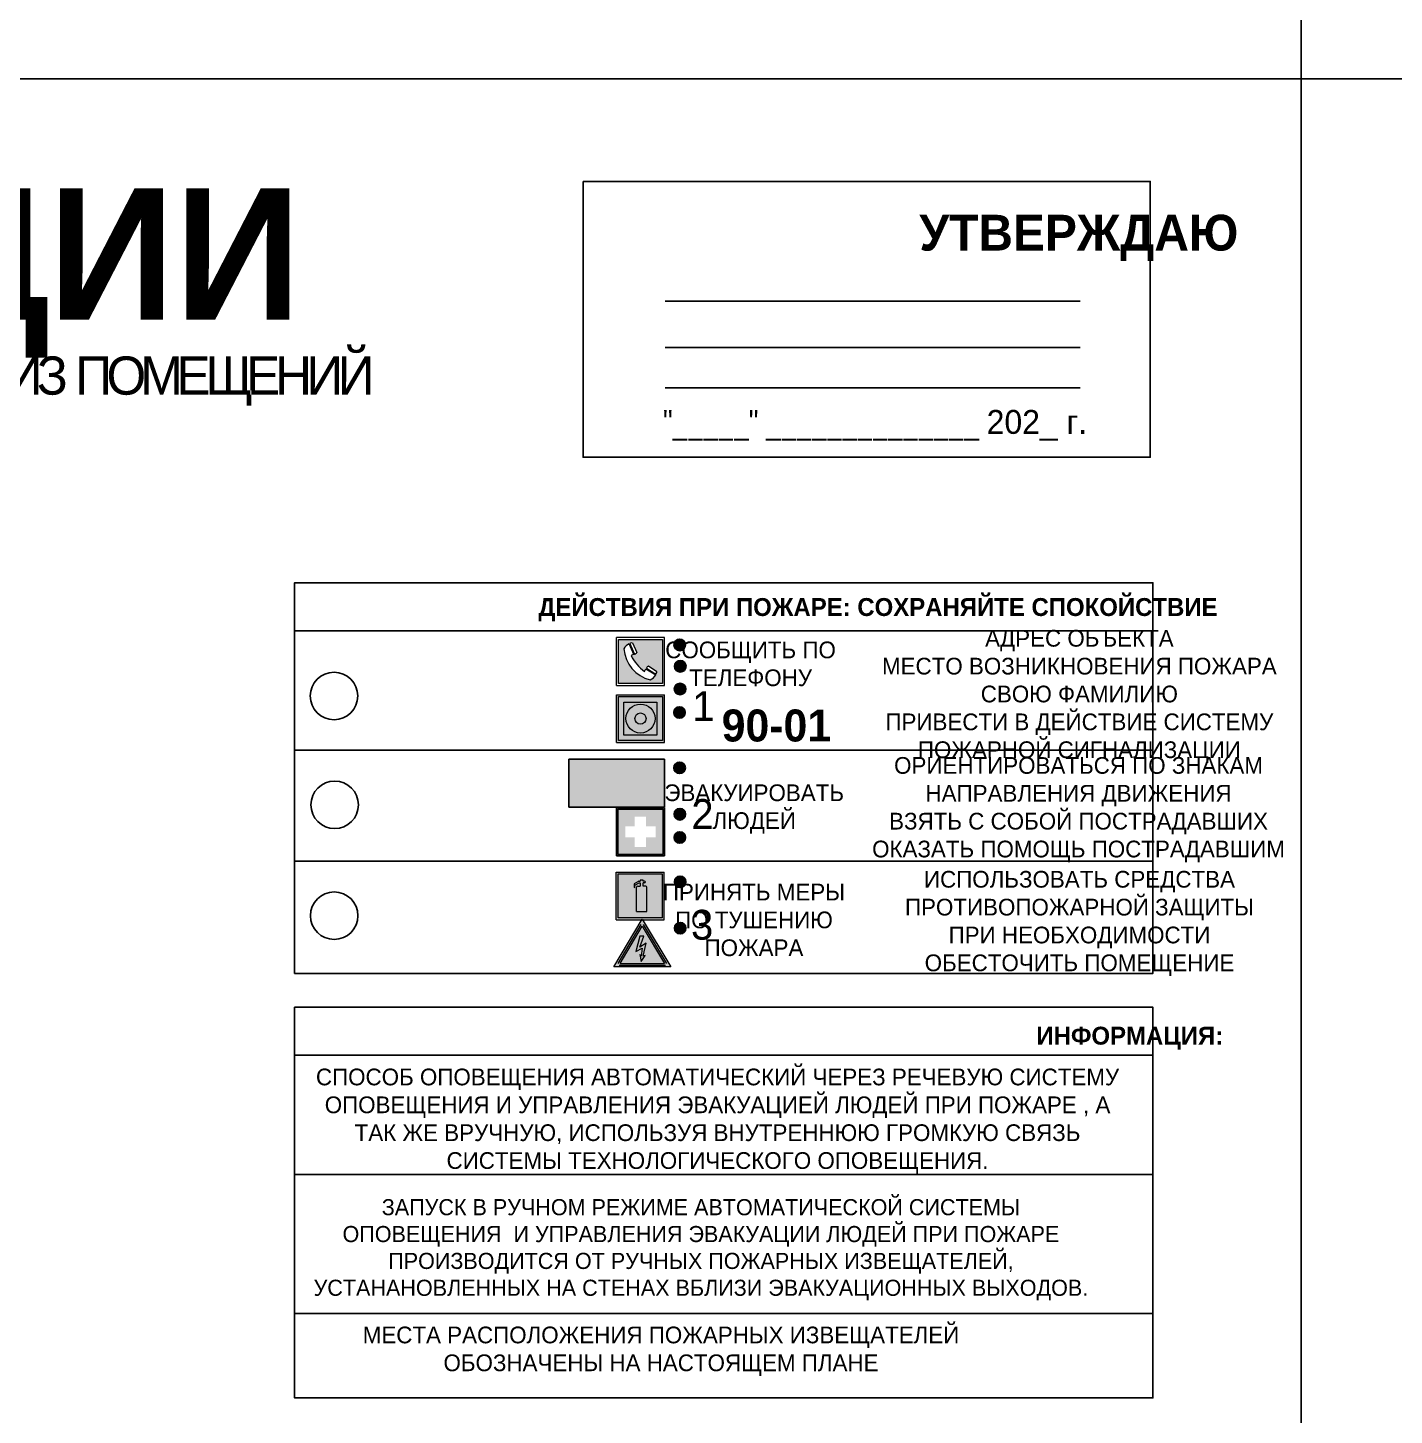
# Model space of a CAD drawing. Header units: millimetres. Extents: x 13810 to 67229, y 12374 to 21950.
# Drawn here: x 23323.7 to 23552.6, y 14321.7 to 14554.2 of the extents above; entities that cross this region are included whole.
import ezdxf

# ---------------------------------------------------------------- set-up
doc = ezdxf.new("R2010")
doc.units = ezdxf.units.MM
doc.styles.add('обычный', font='arial.ttf')

# ---------------------------------------------------------------- blocks, each defined once
blk = doc.blocks.new('A$C3E6D3DDE')
at = {"lineweight": 5}
h = blk.add_hatch(color=40, dxfattribs=at)
h.paths.add_polyline_path([(24.1, 1.45), (16.46, -11.35), (31.74, -11.35)])
h.paths.add_polyline_path([(24.09, -0.46), (30.03, -10.41), (18.14, -10.41)], flags=16)
h.paths.add_polyline_path([(24.54, -3.08), (23.41, -6.02), (25.13, -5.01), (24.33, -8.5), (24.82, -8.27), (23.79, -9.86), (23.4, -8.04), (23.8, -8.43), (24.04, -6.29), (22.39, -7.25), (23.44, -3.08)], flags=0)
h = blk.add_hatch(color=256, dxfattribs=at)
h.paths.add_polyline_path([(24.37, 0.03, 0.567511), (23.82, 0.03), (17.59, -10.4, 0.582454), (17.86, -10.88), (30.32, -10.88, 0.582149), (30.6, -10.4)])
h.paths.add_polyline_path([(24.09, -0.46), (18.14, -10.41), (30.03, -10.41)], flags=16)
h.paths.add_polyline_path([(24.54, -3.08), (23.41, -6.02), (25.13, -5.01), (24.33, -8.5), (24.82, -8.27), (23.79, -9.86), (23.4, -8.04), (23.8, -8.43), (24.04, -6.29), (22.39, -7.25), (23.44, -3.08)], flags=0)
h = blk.add_hatch(color=40, dxfattribs=at)
h.paths.add_polyline_path([(24.09, -0.46), (18.14, -10.41), (30.03, -10.41)])
h.paths.add_polyline_path([(24.82, -8.27), (23.79, -9.86), (23.4, -8.04), (23.8, -8.43), (24.04, -6.29), (22.39, -7.25), (23.44, -3.08), (24.54, -3.08), (23.41, -6.02), (25.13, -5.01), (24.33, -8.5)], flags=16)
at = {"color": 40, "lineweight": 5}
for p, q in [((16.46, -11.35), (24.1, 1.45)), ((24.1, 1.45), (31.74, -11.35))]:
    blk.add_line(p, q, dxfattribs=at)
at = {"lineweight": 5}
for p, q in [((17.59, -10.4), (23.82, 0.03)), ((24.37, 0.03), (30.6, -10.4)), ((18.14, -10.41), (24.09, -0.46)), ((23.44, -3.08), (22.39, -7.25)), ((23.41, -6.02), (24.54, -3.08)), ((24.54, -3.08), (23.44, -3.08)), ((24.09, -0.46), (30.03, -10.41)), ((22.39, -7.25), (24.04, -6.29)), ((25.13, -5.01), (23.41, -6.02)), ((24.04, -6.29), (23.8, -8.43)), ((24.33, -8.5), (25.13, -5.01)), ((17.86, -10.88), (30.32, -10.88)), ((18.14, -10.41), (30.03, -10.41)), ((23.8, -8.43), (23.4, -8.04)), ((23.4, -8.04), (23.79, -9.86)), ((23.79, -9.86), (24.82, -8.27)), ((24.82, -8.27), (24.33, -8.5))]:
    blk.add_line(p, q, dxfattribs=at)
at = {"color": 50, "lineweight": 5}
blk.add_line((31.74, -11.35), (16.46, -11.35), dxfattribs=at)
blk = doc.blocks.new('A$C456E1F9C')
at = {"lineweight": 5}
h = blk.add_hatch(color=242, dxfattribs=at)
h.paths.add_polyline_path([(0.51, -1.47), (0.51, -13.26), (12.29, -13.26), (12.29, -1.47)])
h.paths.add_polyline_path([(5.42, -4.95, -0.254479), (4.78, -5.4), (3.52, -2.53, -0.209735), (4.23, -2.4)], flags=16)
h.paths.add_polyline_path([(8.53, -8.6), (10.87, -10.17), (10.54, -10.76), (8.03, -9.13, -0.192251)], flags=16)
h.paths.add_polyline_path([(4.61, -5.49, 0.005518), (3.87, -5.72, 0.128647), (7.49, -10.01, 0.00809), (7.83, -9.33), (10.47, -10.97, -0.16736), (8.99, -12.25, -0.327862), (1.95, -3.95, -0.166952), (3.36, -2.62)], flags=16)
at = {"color": 242, "lineweight": 5}
for p, q in [((0, -13.77), (0, -0.97)), ((12.8, -0.97), (0, -0.97)), ((4.61, -5.49), (3.36, -2.62)), ((3.52, -2.53), (4.78, -5.4)), ((4.23, -2.4), (5.42, -4.95)), ((12.8, -13.77), (12.8, -0.97)), ((7.83, -9.33), (10.47, -10.97)), ((8.03, -9.13), (10.54, -10.76)), ((10.81, -10.12), (8.53, -8.6)), ((10.54, -10.76), (10.8, -10.3)), ((10.8, -10.3), (10.81, -10.12)), ((0, -13.77), (12.8, -13.77))]:
    blk.add_line(p, q, dxfattribs=at)
blk.add_lwpolyline([(0.51, -1.47), (12.29, -1.47), (12.29, -13.26), (0.51, -13.26)], close=True, dxfattribs=at)
for centre, radius, start, end in [((4.59, -5.34), 2.99, 114.2845, 152.1974), ((4.02, -3.27), 0.891, 76.3284, 123.7092), ((11.12, -3.31), 9.19, 183.9915, 256.6009), ((14.98, -39.1), 35.17, 107.1487, 108.4135), ((13.86, -0.94), 11.08, 205.5536, 234.8762), ((4.68, -4.59), 0.824, 276.9621, 334.0723), ((-13.31, 0.8), 23.44, 332.5487, 334.4027), ((8.94, -9.5), 0.989, 114.4092, 157.9388), ((7.87, -9.46), 3, 291.9291, 329.9329)]:
    blk.add_arc(centre, radius, start, end, dxfattribs=at)
blk = doc.blocks.new('A$C54414219')
at = {"true_color": 0xffffff}
h = blk.add_hatch(color=7, dxfattribs=at)
h.paths.add_polyline_path([(2.39, -9.45), (2.39, -18.3), (11.23, -18.3), (11.23, -9.45)], flags=0)
h.paths.add_polyline_path([(10.71, -13.87, -1), (2.92, -13.87, -1)], flags=0)
h.paths.add_polyline_path([(8.3, -13.87, -1), (5.33, -13.87, -1)], flags=0)
h.paths.add_polyline_path([(0.41, -7.47), (0.41, -20.27), (13.21, -20.27), (13.21, -7.47)])
h.paths.add_polyline_path([(0.92, -19.77), (12.71, -19.77), (12.71, -7.98), (0.92, -7.98)], flags=16)
h.paths.add_polyline_path([(11.23, -9.45), (11.23, -18.3), (2.39, -18.3), (2.39, -9.45)], flags=0)
at = {"lineweight": 5}
h = blk.add_hatch(color=242, dxfattribs=at)
h.paths.add_polyline_path([(12.71, -7.98), (0.92, -7.98), (0.92, -19.77), (12.71, -19.77)])
h.paths.add_polyline_path([(11.23, -18.3), (2.39, -18.3), (2.39, -9.45), (11.23, -9.45)], flags=16)
h.paths.add_polyline_path([(10.71, -13.87, -1), (2.92, -13.87, -1)], flags=0)
h.paths.add_polyline_path([(8.3, -13.87, -1), (5.33, -13.87, -1)], flags=0)
at = {"true_color": 0xffffff}
h = blk.add_hatch(color=7, dxfattribs=at)
h.paths.add_polyline_path([(2.39, -9.45), (2.39, -18.3), (11.23, -18.3), (11.23, -9.45)])
h.paths.add_polyline_path([(10.71, -13.87, -1), (2.92, -13.87, -1)], flags=16)
h.paths.add_polyline_path([(8.3, -13.87, -1), (5.33, -13.87, -1)], flags=0)
at = {"lineweight": 5}
h = blk.add_hatch(color=242, dxfattribs=at)
h.paths.add_polyline_path([(2.92, -13.87, 1), (10.71, -13.87, 1)])
h.paths.add_polyline_path([(8.3, -13.87, -1), (5.33, -13.87, -1)], flags=16)
at = {"color": 242, "lineweight": 5}
for p, q in [((0.41, -20.27), (0.41, -7.47)), ((0.41, -7.47), (13.21, -7.47)), ((0.41, -7.47), (13.21, -7.47)), ((13.21, -20.27), (13.21, -7.47)), ((0.41, -20.27), (13.21, -20.27))]:
    blk.add_line(p, q, dxfattribs=at)
for points in [[(0.92, -7.98), (12.71, -7.98), (12.71, -19.77), (0.92, -19.77)], [(2.39, -9.45), (11.23, -9.45), (11.23, -18.3), (2.39, -18.3)]]:
    blk.add_lwpolyline(points, close=True, dxfattribs=at)
for radius in [3.89, 1.49]:
    blk.add_circle((6.81, -13.87), radius, dxfattribs=at)
blk = doc.blocks.new('A$C32E8229D')
at = {"true_color": 0xffffff}
blk.add_hatch(color=7, dxfattribs=at).paths.add_polyline_path([(0, 0), (0, -8), (16, -8), (16, 0)])
h = blk.add_hatch(color=126)
h.paths.add_polyline_path([(0.2, -0.2), (15.8, -0.2), (15.8, -7.8), (0.2, -7.8)])
h.paths.add_polyline_path([(13.49, -2.05), (12.08, -2.05), (11.37, -2.63, 0.162397), (11.29, -2.84), (11.29, -3.63), (10.35, -3.63), (10.35, -4.05), (11.68, -4.05), (11.68, -3.48), (12.26, -4.28), (11.29, -5.1), (11.29, -6.78), (11.85, -6.78), (11.85, -5.44), (12.8, -4.64), (12.8, -5.94), (14.46, -5.94), (14.46, -5.39), (13.45, -5.39), (13.45, -3.97), (12.46, -2.59), (13.15, -2.59), (13.69, -3.34), (14.18, -3)], flags=16)
h.paths.add_polyline_path([(10.74, -1.82, 1), (11.8, -1.82, 1)], flags=16)
h.paths.add_polyline_path([(9.39, -3.59), (5.99, -3.59), (6.56, -3.03), (5.91, -3.03), (5.1, -3.83), (5.91, -4.64), (6.56, -4.64), (5.99, -4.09), (9.39, -4.09)], flags=16)
h.paths.add_polyline_path([(4.29, -1.08), (1.72, -1.08), (1.72, -6.6), (4.29, -6.6)], flags=16)
at = {"color": 126}
blk.add_lwpolyline([(16, -8), (0, -8), (0, 0), (16, 0)], close=True, dxfattribs=at)
blk = doc.blocks.new('A$C18900ED3')
h = blk.add_hatch(color=126)
h.paths.add_polyline_path([(-0.18, -0.18), (-7.02, -0.18), (-7.02, -7.02), (-0.18, -7.02)])
h.paths.add_polyline_path([(-5.89, -4.46), (-5.89, -2.77), (-4.46, -2.77), (-4.46, -1.31), (-2.77, -1.31), (-2.77, -2.77), (-1.33, -2.77), (-1.33, -4.46), (-2.77, -4.46), (-2.77, -5.89), (-4.46, -5.89), (-4.46, -4.46)], flags=16)
at = {"color": 126}
for p, q in [((-7.2, 0), (-7.2, -7.2)), ((0, 0), (-7.2, 0)), ((0, -7.2), (0, 0)), ((-7.02, -7.02), (-7.02, -0.18)), ((-7.02, -0.18), (-0.18, -0.18)), ((-0.18, -0.18), (-0.18, -7.02)), ((-7.2, -7.2), (0, -7.2)), ((-0.18, -7.02), (-7.02, -7.02))]:
    blk.add_line(p, q, dxfattribs=at)
blk = doc.blocks.new('A$C3AD82952')
at = {"true_color": 0xf5f5ff}
h = blk.add_hatch(color=7, dxfattribs=at)
h.dxf.hatch_style = 1
h.paths.add_polyline_path([(8.21, 8.73, 0.414214), (7.89, 9.05), (7.22, 9.05), (7.22, 9.92), (7.59, 9.92, 1), (7.57, 10.36), (7.22, 10.36), (7.22, 10.6), (6.43, 10.6), (6.43, 10.36), (6.01, 10.36), (4.74, 9.59), (4.74, 8.69), (4.98, 8.73), (4.98, 9.26), (6.12, 9.91), (6.43, 9.91), (6.43, 9.05), (5.76, 9.05, 0.414214), (5.44, 8.73), (5.44, 2.2), (8.21, 2.2)], flags=0)
h.paths.add_polyline_path([(12.8, 12.8), (0, 12.8), (0, 0), (12.8, 0)])
h.paths.add_polyline_path([(0.51, 12.29), (12.29, 12.29), (12.29, 0.51), (0.51, 0.51)], flags=16)
h.paths.add_polyline_path([(4.74, 9.59), (6.01, 10.36), (6.43, 10.36), (6.43, 10.6), (7.22, 10.6), (7.22, 10.36), (7.59, 10.36, -0.94586), (7.59, 9.92), (7.22, 9.92), (7.22, 9.05), (7.89, 9.05, -0.414214), (8.21, 8.73), (8.21, 2.2), (5.44, 2.2), (5.44, 8.73, -0.414214), (5.76, 9.05), (6.43, 9.05), (6.43, 9.91), (6.12, 9.91), (4.98, 9.26), (4.98, 8.73), (4.74, 8.69)], flags=0)
h = blk.add_hatch(color=242)
h.dxf.hatch_style = 1
h.paths.add_polyline_path([(12.29, 12.29), (0.51, 12.29), (0.51, 0.51), (12.29, 0.51)])
h.paths.add_polyline_path([(4.74, 8.69), (4.74, 9.59), (6.01, 10.36), (6.43, 10.36), (6.43, 10.6), (7.22, 10.6), (7.22, 10.36), (7.59, 10.36, -0.94586), (7.59, 9.92), (7.22, 9.92), (7.22, 9.05), (7.89, 9.05, -0.414214), (8.21, 8.73), (8.21, 2.2), (5.44, 2.2), (5.44, 8.73, -0.414214), (5.76, 9.05), (6.43, 9.05), (6.43, 9.91), (6.12, 9.91), (4.98, 9.26), (4.98, 8.73)], flags=16)
h = blk.add_hatch(color=7, dxfattribs=at)
h.dxf.hatch_style = 1
h.paths.add_polyline_path([(8.21, 8.73, 0.414214), (7.89, 9.05), (7.22, 9.05), (7.22, 9.92), (7.59, 9.92, 1), (7.57, 10.36), (7.22, 10.36), (7.22, 10.6), (6.43, 10.6), (6.43, 10.36), (6.01, 10.36), (4.74, 9.59), (4.74, 8.69), (4.98, 8.73), (4.98, 9.26), (6.12, 9.91), (6.43, 9.91), (6.43, 9.05), (5.76, 9.05, 0.414214), (5.44, 8.73), (5.44, 2.2), (8.21, 2.2)])
at = {"color": 242, "lineweight": 5}
for p, q in [((0, 0), (0, 12.8)), ((0, 12.8), (12.8, 12.8)), ((12.8, 0), (12.8, 12.8)), ((6.01, 10.36), (4.74, 9.59)), ((4.74, 9.59), (4.74, 8.69)), ((4.74, 8.69), (4.98, 8.73)), ((4.98, 9.26), (6.12, 9.91)), ((4.98, 8.73), (4.98, 9.26)), ((5.44, 2.2), (5.44, 8.73)), ((5.76, 9.05), (6.43, 9.05)), ((6.01, 10.36), (6.43, 10.36)), ((6.12, 9.91), (6.43, 9.91)), ((7.22, 10.6), (6.43, 10.6)), ((6.43, 10.6), (6.43, 10.36)), ((6.43, 9.91), (6.43, 9.05)), ((7.22, 10.36), (7.22, 10.6)), ((7.59, 10.36), (7.22, 10.36)), ((7.22, 9.05), (7.22, 9.92)), ((7.59, 9.92), (7.22, 9.92)), ((7.89, 9.05), (7.22, 9.05)), ((8.21, 2.2), (8.21, 8.73)), ((0, 0), (12.8, 0)), ((5.44, 2.2), (8.21, 2.2))]:
    blk.add_line(p, q, dxfattribs=at)
blk.add_lwpolyline([(0.51, 12.29), (12.29, 12.29), (12.29, 0.51), (0.51, 0.51)], close=True, dxfattribs=at)
for centre, radius, start, end in [((5.76, 8.73), 0.32, 90, 180), ((7.58, 10.14), 0.223, 273.1875, 86.8125), ((7.89, 8.73), 0.32, 0, 90)]:
    blk.add_arc(centre, radius, start, end, dxfattribs=at)

msp = doc.modelspace()

# ---------------------------------------------------------------- hatches: boundary and pattern name
at = {"lineweight": 0}
h = msp.add_hatch(color=256, dxfattribs=at)
h.dxf.hatch_style = 1
h.paths.add_polyline_path([(23431.96, 14450.8, 1), (23433.89, 14450.8, 1)])
h = msp.add_hatch(color=256, dxfattribs=at)
h.dxf.hatch_style = 1
h.paths.add_polyline_path([(23432.06, 14447.22, 1), (23434, 14447.22, 1)])
h = msp.add_hatch(color=256, dxfattribs=at)
h.dxf.hatch_style = 1
h.paths.add_polyline_path([(23432.03, 14443.41, 1), (23433.96, 14443.41, 1)])
h = msp.add_hatch(color=256, dxfattribs=at)
h.dxf.hatch_style = 1
h.paths.add_polyline_path([(23431.94, 14439.48, 1), (23433.87, 14439.48, 1)])
h = msp.add_hatch(color=256, dxfattribs=at)
h.dxf.hatch_style = 1
h.paths.add_polyline_path([(23431.96, 14430.21, 1), (23433.89, 14430.21, 1)])
h = msp.add_hatch(color=256, dxfattribs=at)
h.dxf.hatch_style = 1
h.paths.add_polyline_path([(23432, 14422.43, 1), (23433.93, 14422.43, 1)])
h = msp.add_hatch(color=256, dxfattribs=at)
h.dxf.hatch_style = 1
h.paths.add_polyline_path([(23431.99, 14418.53, 1), (23433.92, 14418.53, 1)])
h = msp.add_hatch(color=256, dxfattribs=at)
h.dxf.hatch_style = 1
h.paths.add_polyline_path([(23432.05, 14411.11, 1), (23433.98, 14411.11, 1)])
h = msp.add_hatch(color=256, dxfattribs=at)
h.dxf.hatch_style = 1
h.paths.add_polyline_path([(23432.05, 14403.34, 1), (23433.98, 14403.34, 1)])

# ---------------------------------------------------------------- linework, layer by layer
at = {"color": 126, "lineweight": 0, "true_color": 0x008754}
for points in [[(22937.02, 14940.63), (23537.02, 14940.63), (23537.02, 14545.63), (22937.02, 14545.63)], [(23537.02, 14940.63), (24137.02, 14940.63), (24137.02, 14545.63), (23537.02, 14545.63)], [(22937.02, 14545.63), (23537.02, 14545.63), (23537.02, 14150.63), (22937.02, 14150.63)], [(23537.02, 14545.63), (24137.02, 14545.63), (24137.02, 14150.63), (23537.02, 14150.63)]]:
    msp.add_lwpolyline(points, close=True, dxfattribs=at)
for points in [[(23416.74, 14528.46), (23511.74, 14528.46), (23511.74, 14482.25), (23416.74, 14482.25)], [(23368.42, 14453.16), (23512.18, 14453.16), (23512.18, 14461.21), (23368.42, 14461.21)], [(23368.42, 14453.16), (23512.18, 14453.16), (23512.18, 14395.76), (23368.42, 14395.76)]]:
    msp.add_lwpolyline(points, close=True)
for points in [[(23430.49, 14508.41), (23500.02, 14508.41)], [(23430.49, 14500.65), (23500.02, 14500.65)], [(23430.49, 14493.86), (23500.02, 14493.86)], [(23426.83, 14433.16), (23368.42, 14433.16), (23512.18, 14433.16)], [(23426.83, 14414.59), (23368.42, 14414.59), (23512.18, 14414.59)]]:
    msp.add_lwpolyline(points)
at = {"color": 0}
msp.add_lwpolyline([(23368.42, 14390.1), (23512.18, 14390.1), (23512.18, 14324.65), (23368.42, 14324.65)], close=True, dxfattribs=at)
for points in [[(23368.42, 14382.05), (23512.18, 14382.05)], [(23368.42, 14362.05), (23512.18, 14362.05)], [(23368.42, 14338.8), (23512.18, 14338.8)]]:
    msp.add_lwpolyline(points, dxfattribs=at)
for centre, radius in [((23432.93, 14450.8), 0.966), ((23433.03, 14447.22), 0.966), ((23375.04, 14442.24), 3.98), ((23432.99, 14443.41), 0.966), ((23432.91, 14439.48), 0.966), ((23432.92, 14430.21), 0.966), ((23375.14, 14424.01), 3.98), ((23432.96, 14422.43), 0.966), ((23432.95, 14418.53), 0.966), ((23433.01, 14411.11), 0.966), ((23375.07, 14405.43), 3.98), ((23433.02, 14403.34), 0.966)]:
    msp.add_circle(centre, radius)

# ---------------------------------------------------------------- block references
for name, p, xscale, yscale, zscale in [('A$C456E1F9C', (23422.37, 14452.62), 0.625, 0.625, 0.625), ('A$C54414219', (23422.11, 14447.13), 0.625, 0.625, 0.625), ('A$C18900ED3', (23430.37, 14423.49), 1.111111111007631, 1.111111111007631, 1.111111111007631), ('A$C3AD82952', (23422.32, 14404.75), 0.625, 0.625, 0.625), ('A$C3E6D3DDE', (23411.61, 14403.94), 0.625, 0.625, 0.625)]:
    msp.add_blockref(name, p, dxfattribs=dict(xscale=xscale, yscale=yscale, zscale=zscale))
at = {"xscale": -1}
msp.add_blockref('A$C32E8229D', (23430.37, 14431.63), dxfattribs=at)

# ---------------------------------------------------------------- texts
at = {"lineweight": 0, "style": 'обычный'}
for s, insert, char_height, width, attachment_point in [('{\\fProxima Nova Rg|b1|i0|c204|p2;ПЛАН ЭВАКУАЦИИ}', (23092.35, 14527.29), 22, 493.8901, 1), ('\\pi-18,l18,t18;{\\fProxima Nova Rg|b1|i0|c204|p2;УТВЕРЖДАЮ\\H1.1997x; }', (23499.78, 14518.99), 6, 126.6484, 5), ('{\\fArial Narrow|b0|i0|c204|p34;"_____" ______________ \\fProxima Nova Rg|b0|i0|c204|p2;202_ г. }', (23465.65, 14487.58), 4, 78.6503, 5), ('{\\fProxima Nova Rg|b1|i0|c204|p2;ДЕЙСТВИЯ ПРИ ПОЖАРЕ: СОХРАНЯЙТЕ СПОКОЙСТВИЕ\\H1.6644x; }', (23466.13, 14456.71), 3, 175.1736, 5), ('{\\fProxima Nova Rg|b0|i0|c204|p2;СООБЩИТЬ ПО \\PТЕЛЕФОНУ}', (23444.8, 14447.61), 2.8, 126.6484, 5), ('\\pi-8.4,l8.4,t8.4;{\\fProxima Nova Rg|b0|i0|c204|p2;АДРЕС ОБЪЕКТА\\PМЕСТО ВОЗНИКНОВЕНИЯ ПОЖАРА \\PСВОЮ ФАМИЛИЮ\\PПРИВЕСТИ В ДЕЙСТВИЕ СИСТЕМУ \\PПОЖАРНОЙ СИГНАЛИЗАЦИИ}', (23499.87, 14442.17), 2.8, 126.6484, 5), ('{\\fProxima Nova Rg|b0|i0|c204|p2;1\\H1.1667x; }', (23436.9, 14440.54), 5, 126.6484, 5), ('{\\fProxima Nova Rg|b1|i0|c204|p2;\\H1.0714x;90-01\\fProxima Nova Rg|b0|i0|c204|p2;\\H0.93331x; \\H1.3449x; }', (23449.13, 14437.26), 5, 126.6484, 5), ('\\pi-8.4,l8.4,t8.4;{\\fProxima Nova Rg|b0|i0|c204|p2;ОРИЕНТИРОВАТЬСЯ ПО ЗНАКАМ \\PНАПРАВЛЕНИЯ ДВИЖЕНИЯ\\PВЗЯТЬ С СОБОЙ ПОСТРАДАВШИХ\\PОКАЗАТЬ ПОМОЩЬ ПОСТРАДАВШИМ}', (23499.73, 14423.2), 2.8, 126.6484, 5), ('{\\fProxima Nova Rg|b0|i0|c204|p2;ЭВАКУИРОВАТЬ \\PЛЮДЕЙ}', (23445.41, 14423.29), 2.8, 126.6484, 5), ('{\\fProxima Nova Rg|b0|i0|c204|p2;2\\H1.1967x; }', (23436.75, 14422.46), 5, 126.6484, 5), ('\\pi-8.4,l8.4,t8.4;{\\fProxima Nova Rg|b0|i0|c204|p2;ИСПОЛЬЗОВАТЬ СРЕДСТВА \\PПРОТИВОПОЖАРНОЙ ЗАЩИТЫ \\PПРИ НЕОБХОДИМОСТИ \\PОБЕСТОЧИТЬ ПОМЕЩЕНИЕ}', (23499.89, 14404.13), 2.8, 126.6484, 5), ('{\\fProxima Nova Rg|b0|i0|c204|p2;ПРИНЯТЬ МЕРЫ \\PПО ТУШЕНИЮ \\PПОЖАРА}', (23445.37, 14404.71), 2.8, 126.6484, 5), ('{\\fProxima Nova Rg|b0|i0|c204|p2;3\\H1.1967x; }', (23436.69, 14403.88), 5, 126.6484, 5), ('{\\fProxima Nova Rg|b1|i0|c204|p2;ИНФОРМАЦИЯ:\\H1.1997x; }', (23508.32, 14384.9), 3, 175.1736, 5), ('{\\fProxima Nova Rg|b0|i0|c204|p2;СПОСОБ ОПОВЕЩЕНИЯ АВТОМАТИЧЕСКИЙ ЧЕРЕЗ РЕЧЕВУЮ СИСТЕМУ ОПОВЕЩЕНИЯ И УПРАВЛЕНИЯ ЭВАКУАЦИЕЙ ЛЮДЕЙ ПРИ ПОЖАРЕ , А ТАК ЖЕ ВРУЧНУЮ, ИСПОЛЬЗУЯ ВНУТРЕННЮЮ ГРОМКУЮ СВЯЗЬ СИСТЕМЫ ТЕХНОЛОГИЧЕСКОГО ОПОВЕЩЕНИЯ.}', (23439.27, 14371.01), 2.8, 137.0334, 5), ('{\\fProxima Nova Rg|b0|i0|c204|p2;\\P\\pt8.1;ЗАПУСК В РУЧНОМ РЕЖИМЕ АВТОМАТИЧЕСКОЙ СИСТЕМЫ ОПОВЕЩЕНИЯ  И УПРАВЛЕНИЯ ЭВАКУАЦИИ ЛЮДЕЙ ПРИ ПОЖАРЕ ПРОИЗВОДИТСЯ ОТ РУЧНЫХ ПОЖАРНЫХ ИЗВЕЩАТЕЛЕЙ, УСТАНАНОВЛЕННЫХ НА СТЕНАХ ВБЛИЗИ ЭВАКУАЦИОННЫХ ВЫХОДОВ. }', (23436.49, 14351.71), 2.7, 131.4512, 5), ('\\pt8.4;{\\fProxima Nova Rg|b0|i0|c204|p2;\\PМЕСТА РАСПОЛОЖЕНИЯ ПОЖАРНЫХ ИЗВЕЩАТЕЛЕЙ ОБОЗНАЧЕНЫ НА НАСТОЯЩЕМ ПЛАНЕ}', (23429.8, 14334.79), 2.8, 118.5618, 5)]:
    msp.add_mtext(s, dxfattribs=dict(at, insert=insert, char_height=char_height, width=width, attachment_point=attachment_point))
at = {"color": 0, "lineweight": 0, "insert": (23243.41, 14499.3), "char_height": 8, "width": 449.2158, "attachment_point": 5, "style": 'обычный'}
msp.add_mtext('{\\fArial Black|b1|i0|c204|p34;\\H2x;\\T0.85;  \\fArial Narrow|b0|i0|c204|p34;\\H0.8x;\\W0.9;\\P\\fProxima Nova Rg|b0|i0|c204|p2;\\H0.5x;\\W1;\\C256;ПРИ ПОЖАРЕ  ИЛИ ДРУГИХ ЧРЕЗВЫЧАЙНЫХ СИТУАЦИЯХ  ИЗ ПОМЕЩЕНИЙ \\fProxima Nova Rg|b1|i0|c204|p2;\\H1.25x;\\P\\fProxima Nova Rg|b0|i0|c204|p2;\\H0.8x; \\fProxima Nova Rg|b1|i0|c204|p2;\\H1.25x;ЦЭН-2 : АБК 2 ЭТАЖ}', dxfattribs=at)

doc.saveas('drawing.dxf')
